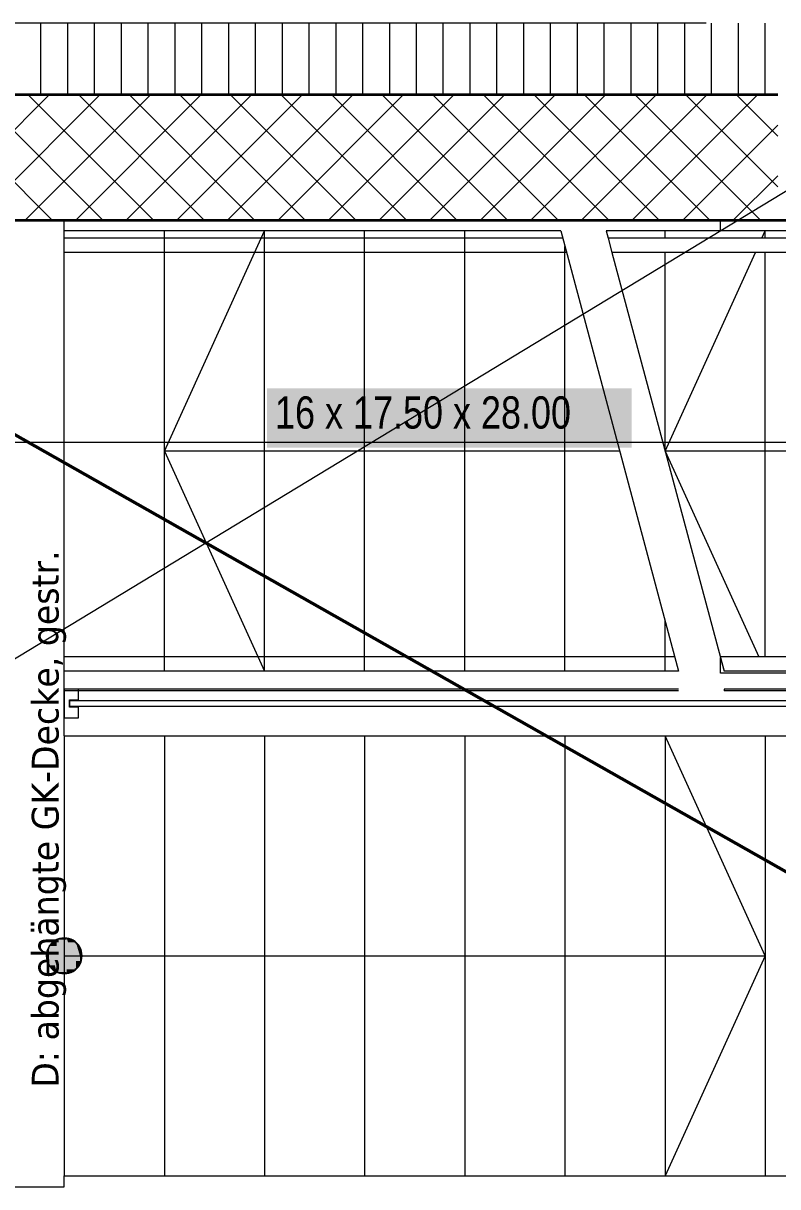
# Model space of a CAD drawing. Extents: x -1132 to 613, y -179 to 712.
# Drawn here: x -465 to -422.8, y 96.5 to 161.5 of the extents above; entities that cross this region are included whole.
import ezdxf
from ezdxf.lldxf.tags import DXFTag

# ---------------------------------------------------------------- set-up
doc = ezdxf.new("R2010")
doc.units = 0
doc.layers.get('0').update_dxf_attribs({"lineweight": 13})
for name, color, linetype, lineweight in [('A-AREA-____-IDEN', 7, 'Continuous', 5), ('A-DETL-GENF-HDLN', 7, '_Verdeckte Linien_', 9), ('A-FLOR-____-OTLN', 7, 'Continuous', 9), ('A-FLOR-HRAL-MBND', 7, '_Verdeckte Linien_', 9), ('A-FLOR-HRAL-MCUT', 7, 'Continuous', 9), ('A-FLOR-HRAL-OTLN', 7, 'Continuous', 9), ('A-WALL-____-MCUT', 7, 'Continuous', 35), ('A-WALL-____-PATT', 7, 'Continuous', 35), ('S-GRID-____-OTLN', 7, 'Continuous', 5), ('S-STRS-____-IDEN', 7, 'Continuous', 9), ('S-STRS-____-MBND', 7, '_Strichpunkt - Fein', 9), ('S-STRS-____-OTLN', 7, 'Continuous', 9)]:
    doc.layers.add(name, color=color, linetype=linetype, lineweight=lineweight)
doc.layers.add('X_Geometrie', color=3, linetype='Continuous', lineweight=50, true_color=0x00ff00)
doc.styles.get("Standard").update_dxf_attribs({"font": 'arial.ttf'})
tags = doc.linetypes.add('_Rasterlinie_', pattern=[0.375, 0.2, -0.05, 0.075, -0.05]).pattern_tags.tags
tags[10:11] = [DXFTag(74, 4), DXFTag(75, 0), DXFTag(340, '0'), DXFTag(46, 1.0), DXFTag(50, 0.0), DXFTag(44, 0.0), DXFTag(45, 0.0)]
tags[8:9] = [DXFTag(74, 4), DXFTag(75, 0), DXFTag(340, '0'), DXFTag(46, 1.0), DXFTag(50, 0.0), DXFTag(44, 0.0), DXFTag(45, 0.0)]
tags[6:7] = [DXFTag(74, 4), DXFTag(75, 0), DXFTag(340, '0'), DXFTag(46, 1.0), DXFTag(50, 0.0), DXFTag(44, 0.0), DXFTag(45, 0.0)]
tags[4:5] = [DXFTag(74, 4), DXFTag(75, 0), DXFTag(340, '0'), DXFTag(46, 1.0), DXFTag(50, 0.0), DXFTag(44, 0.0), DXFTag(45, 0.0)]
tags = doc.linetypes.add('_Strichpunkt - Fein', pattern=[0.2, 0.1, -0.05, 0, -0.05]).pattern_tags.tags
tags[10:11] = [DXFTag(74, 4), DXFTag(75, 0), DXFTag(340, '0'), DXFTag(46, 1.0), DXFTag(50, 0.0), DXFTag(44, 0.0), DXFTag(45, 0.0)]
tags[8:9] = [DXFTag(74, 4), DXFTag(75, 0), DXFTag(340, '0'), DXFTag(46, 1.0), DXFTag(50, 0.0), DXFTag(44, 0.0), DXFTag(45, 0.0)]
tags[6:7] = [DXFTag(74, 4), DXFTag(75, 0), DXFTag(340, '0'), DXFTag(46, 1.0), DXFTag(50, 0.0), DXFTag(44, 0.0), DXFTag(45, 0.0)]
tags[4:5] = [DXFTag(74, 4), DXFTag(75, 0), DXFTag(340, '0'), DXFTag(46, 1.0), DXFTag(50, 0.0), DXFTag(44, 0.0), DXFTag(45, 0.0)]
tags = doc.linetypes.add('_Verdeckte Linien_', pattern=[0.15, 0.1, -0.05]).pattern_tags.tags
tags[6:7] = [DXFTag(74, 4), DXFTag(75, 0), DXFTag(340, '0'), DXFTag(46, 1.0), DXFTag(50, 0.0), DXFTag(44, 0.0), DXFTag(45, 0.0)]
tags[4:5] = [DXFTag(74, 4), DXFTag(75, 0), DXFTag(340, '0'), DXFTag(46, 1.0), DXFTag(50, 0.0), DXFTag(44, 0.0), DXFTag(45, 0.0)]

# ---------------------------------------------------------------- blocks, each defined once
blk = doc.blocks.new('Referenz-A0UNPDE96I', base_point=(-1115.886, -117.372))
at = {"layer": 'A-DETL-GENF-HDLN', "color": 0, "linetype": '_Verdeckte Linien_', "ltscale": 0.13}
blk.add_line((-365.615, 186.478), (-735.315, -37.522), dxfattribs=at)
at = {"layer": 'A-FLOR-____-OTLN', "color": 0, "linetype": 'Continuous', "ltscale": 0.13}
for p, q in [((-426.015, 149.878), (-426.015, 150.478)), ((-426.015, 125.178), (-426.015, 126.009)), ((-420.065, 125.178), (-426.015, 125.178))]:
    blk.add_line(p, q, dxfattribs=at)
at = {"layer": 'A-FLOR-HRAL-MBND', "color": 0, "linetype": '_Verdeckte Linien_', "ltscale": 0.13}
for p, q in [((-462.715, 148.678), (-462.715, 149.478)), ((-434.843, 149.478), (-462.715, 149.478)), ((-434.629, 148.678), (-462.715, 148.678)), ((-462.715, 125.278), (-462.715, 126.078)), ((-428.573, 126.078), (-462.715, 126.078)), ((-428.359, 125.278), (-462.715, 125.278)), ((-462.715, 124.178), (-462.715, 124.278)), ((-428.359, 124.278), (-462.715, 124.278)), ((-428.359, 124.178), (-462.715, 124.178))]:
    blk.add_line(p, q, dxfattribs=at)
at = {"layer": 'A-FLOR-HRAL-MCUT', "color": 0, "linetype": 'Continuous', "ltscale": 0.13}
for p, q in [((-461.915, 124.279), (-462.715, 124.279)), ((-462.715, 124.279), (-462.715, 122.678)), ((-461.915, 123.678), (-461.915, 124.279)), ((-462.415, 123.278), (-462.415, 123.678)), ((-462.415, 123.678), (-461.915, 123.678)), ((-418.215, 123.628), (-462.415, 123.628)), ((-462.415, 123.628), (-462.415, 123.328)), ((-462.415, 123.328), (-418.215, 123.328)), ((-461.915, 123.278), (-462.415, 123.278)), ((-461.915, 122.678), (-461.915, 123.278)), ((-462.715, 122.678), (-461.915, 122.678))]:
    blk.add_line(p, q, dxfattribs=at)
at = {"layer": 'A-FLOR-HRAL-OTLN', "color": 0, "linetype": 'Continuous', "ltscale": 0.13}
for p, q in [((-432.303, 149.478), (-432.089, 148.678)), ((-417.915, 149.478), (-432.303, 149.478)), ((-417.915, 148.678), (-432.089, 148.678)), ((-426.033, 126.078), (-425.819, 125.278)), ((-426.033, 126.078), (-425.819, 125.278)), ((-417.915, 126.078), (-426.033, 126.078)), ((-417.915, 125.278), (-425.819, 125.278)), ((-425.819, 124.278), (-425.819, 124.178)), ((-417.915, 124.278), (-425.819, 124.278)), ((-417.915, 124.178), (-425.819, 124.178))]:
    blk.add_line(p, q, dxfattribs=at)
at = {"layer": 'A-WALL-____-MCUT', "color": 0, "linetype": 'Continuous', "lineweight": 9, "ltscale": 0.13}
blk.add_line((-426.815, 161.478), (-500.215, 161.478), dxfattribs=at)
at = {"layer": 'A-WALL-____-MCUT', "color": 0, "linetype": 'Continuous', "ltscale": 0.35}
for p, q in [((-422.815, 157.478), (-496.215, 157.478)), ((-487.615, 150.478), (-420.415, 150.478))]:
    blk.add_line(p, q, dxfattribs=at)
at = {"layer": 'A-WALL-____-PATT', "color": 0, "linetype": 'Continuous', "lineweight": 9, "ltscale": 0.13}
for p, q in [((-464.015, 157.478), (-464.015, 161.478)), ((-462.515, 157.478), (-462.515, 161.478)), ((-461.015, 157.478), (-461.015, 161.478)), ((-459.515, 157.478), (-459.515, 161.478)), ((-458.015, 157.478), (-458.015, 161.478)), ((-456.515, 157.478), (-456.515, 161.478)), ((-455.015, 157.478), (-455.015, 161.478)), ((-453.515, 157.478), (-453.515, 161.478)), ((-452.015, 157.478), (-452.015, 161.478)), ((-450.515, 157.478), (-450.515, 161.478)), ((-449.015, 157.478), (-449.015, 161.478)), ((-447.515, 157.478), (-447.515, 161.478)), ((-446.015, 157.478), (-446.015, 161.478)), ((-444.515, 157.478), (-444.515, 161.478)), ((-443.015, 157.478), (-443.015, 161.478)), ((-441.515, 157.478), (-441.515, 161.478)), ((-440.015, 157.478), (-440.015, 161.478)), ((-438.515, 157.478), (-438.515, 161.478)), ((-437.015, 157.478), (-437.015, 161.478)), ((-435.515, 157.478), (-435.515, 161.478)), ((-434.015, 157.478), (-434.015, 161.478)), ((-432.515, 157.478), (-432.515, 161.478)), ((-431.015, 157.478), (-431.015, 161.478)), ((-429.515, 157.478), (-429.515, 161.478)), ((-428.015, 157.478), (-428.015, 161.478)), ((-426.515, 157.478), (-426.515, 161.478)), ((-425.015, 157.478), (-425.015, 161.478)), ((-423.515, 157.478), (-423.515, 161.478)), ((-470.554, 150.478), (-463.554, 157.478)), ((-463.382, 150.478), (-470.382, 157.478)), ((-467.726, 150.478), (-460.726, 157.478)), ((-460.553, 150.478), (-467.553, 157.478)), ((-464.897, 150.478), (-457.897, 157.478)), ((-457.725, 150.478), (-464.725, 157.478)), ((-462.069, 150.478), (-455.069, 157.478)), ((-454.897, 150.478), (-461.897, 157.478)), ((-459.241, 150.478), (-452.241, 157.478)), ((-452.068, 150.478), (-459.068, 157.478)), ((-456.412, 150.478), (-449.412, 157.478)), ((-449.24, 150.478), (-456.24, 157.478)), ((-453.584, 150.478), (-446.584, 157.478)), ((-446.411, 150.478), (-453.411, 157.478)), ((-450.755, 150.478), (-443.755, 157.478)), ((-443.583, 150.478), (-450.583, 157.478)), ((-447.927, 150.478), (-440.927, 157.478)), ((-440.754, 150.478), (-447.754, 157.478)), ((-445.098, 150.478), (-438.098, 157.478)), ((-437.926, 150.478), (-444.926, 157.478)), ((-442.27, 150.478), (-435.27, 157.478)), ((-435.098, 150.478), (-442.098, 157.478)), ((-439.442, 150.478), (-432.442, 157.478)), ((-432.269, 150.478), (-439.269, 157.478)), ((-436.613, 150.478), (-429.613, 157.478)), ((-429.441, 150.478), (-436.441, 157.478)), ((-433.785, 150.478), (-426.785, 157.478)), ((-426.612, 150.478), (-433.612, 157.478)), ((-430.956, 150.478), (-423.956, 157.478)), ((-423.784, 150.478), (-430.784, 157.478)), ((-422.815, 152.337), (-427.956, 157.478)), ((-422.815, 155.166), (-425.127, 157.478)), ((-428.128, 150.478), (-422.815, 155.791)), ((-425.299, 150.478), (-422.815, 152.963))]:
    blk.add_line(p, q, dxfattribs=at)
at = {"layer": 'S-GRID-____-OTLN', "color": 0, "linetype": '_Rasterlinie_', "ltscale": 0.13}
blk.add_line((-1107.612, 138.078), (103.376, 138.078), dxfattribs=at)
at = {"layer": 'S-STRS-____-IDEN', "color": 7, "linetype": 'Continuous', "lineweight": 5, "ltscale": 0.13, "true_color": 0xffffff}
for points in [[(-430.98, 137.773), (-451.377, 137.773), (-430.98, 141.084)], [(-451.377, 137.773), (-430.98, 141.084), (-451.377, 141.084)], [(-430.98, 141.084), (-451.377, 141.084), (-451.377, 141.084)], [(-430.98, 137.773), (-430.98, 137.773), (-451.377, 137.773)]]:
    blk.add_solid(points, dxfattribs=at)
at = {"layer": 'S-STRS-____-MBND', "color": 0, "linetype": '_Strichpunkt - Fein', "ltscale": 0.13}
for p, q in [((-462.715, 150.478), (-487.615, 150.478)), ((-462.715, 149.878), (-462.715, 150.478)), ((-462.715, 125.278), (-462.715, 149.878)), ((-434.95, 149.878), (-462.715, 149.878)), ((-457.115, 125.278), (-457.115, 149.878)), ((-457.115, 125.278), (-457.115, 149.878)), ((-451.515, 125.278), (-451.515, 149.878)), ((-451.515, 125.278), (-451.515, 149.878)), ((-445.915, 125.278), (-445.915, 149.878)), ((-445.915, 125.278), (-445.915, 149.878)), ((-440.315, 125.278), (-440.315, 149.878)), ((-440.315, 125.278), (-440.315, 149.878)), ((-434.95, 149.878), (-428.359, 125.278)), ((-434.715, 125.278), (-434.715, 148.998)), ((-434.715, 125.278), (-434.715, 148.998)), ((-429.115, 125.278), (-429.115, 128.099)), ((-429.115, 125.278), (-429.115, 128.099)), ((-462.715, 121.678), (-462.715, 125.278)), ((-428.359, 125.278), (-462.715, 125.278)), ((-462.715, 121.678), (-462.715, 97.078)), ((-462.715, 121.678), (-417.915, 121.678)), ((-462.715, 121.678), (-462.715, 97.078)), ((-457.115, 121.678), (-457.115, 97.078)), ((-457.115, 121.678), (-457.115, 97.078)), ((-451.515, 121.678), (-451.515, 97.078)), ((-451.515, 121.678), (-451.515, 97.078)), ((-445.915, 121.678), (-445.915, 97.078)), ((-445.915, 121.678), (-445.915, 97.078)), ((-440.315, 121.678), (-440.315, 97.078)), ((-440.315, 121.678), (-440.315, 97.078)), ((-434.715, 121.678), (-434.715, 97.078)), ((-434.715, 121.678), (-434.715, 97.078)), ((-429.115, 121.678), (-429.115, 97.078)), ((-429.115, 121.678), (-429.115, 97.078)), ((-423.515, 121.678), (-423.515, 97.078)), ((-423.515, 121.678), (-423.515, 97.078)), ((-462.715, 96.478), (-462.715, 97.078)), ((-462.715, 97.078), (-417.915, 97.078)), ((-487.615, 96.478), (-462.715, 96.478))]:
    blk.add_line(p, q, dxfattribs=at)
at = {"layer": 'S-STRS-____-MBND', "color": 0, "linetype": '_Verdeckte Linien_', "ltscale": 0.13}
for p, q in [((-457.115, 137.578), (-451.515, 149.878)), ((-431.655, 137.578), (-457.115, 137.578)), ((-457.115, 137.578), (-451.515, 125.278)), ((-423.515, 109.378), (-429.115, 121.678)), ((-463.556, 109.919), (-463.715, 109.378)), ((-463.581, 109.878), (-463.639, 109.761)), ((-463.508, 109.987), (-463.581, 109.878)), ((-463.13, 110.288), (-463.556, 109.919)), ((-463.422, 110.085), (-463.508, 109.987)), ((-463.323, 110.172), (-463.422, 110.085)), ((-463.215, 110.244), (-463.323, 110.172)), ((-463.097, 110.302), (-463.215, 110.244)), ((-462.572, 110.368), (-463.13, 110.288)), ((-462.973, 110.344), (-463.097, 110.302)), ((-462.845, 110.37), (-462.973, 110.344)), ((-462.715, 110.378), (-462.845, 110.37)), ((-462.584, 110.37), (-462.715, 110.378)), ((-462.456, 110.344), (-462.584, 110.37)), ((-462.06, 110.134), (-462.572, 110.368)), ((-462.332, 110.302), (-462.456, 110.344)), ((-462.215, 110.244), (-462.332, 110.302)), ((-462.106, 110.172), (-462.215, 110.244)), ((-462.008, 110.085), (-462.106, 110.172)), ((-461.755, 109.66), (-462.06, 110.134)), ((-461.921, 109.987), (-462.008, 110.085)), ((-461.849, 109.878), (-461.921, 109.987)), ((-461.791, 109.761), (-461.849, 109.878)), ((-463.706, 109.509), (-463.715, 109.378)), ((-463.715, 109.378), (-463.556, 108.838)), ((-463.715, 109.378), (-463.706, 109.248)), ((-463.681, 109.637), (-463.706, 109.509)), ((-463.706, 109.248), (-463.681, 109.119)), ((-463.639, 109.761), (-463.681, 109.637)), ((-462.715, 109.378), (-423.515, 109.378)), ((-461.749, 109.637), (-461.791, 109.761)), ((-461.755, 109.097), (-461.755, 109.66)), ((-461.723, 109.509), (-461.749, 109.637)), ((-461.749, 109.119), (-461.723, 109.248)), ((-461.715, 109.378), (-461.723, 109.509)), ((-461.723, 109.248), (-461.715, 109.378)), ((-423.515, 109.378), (-429.115, 97.078)), ((-463.681, 109.119), (-463.639, 108.996)), ((-463.639, 108.996), (-463.581, 108.878)), ((-463.581, 108.878), (-463.508, 108.769)), ((-463.556, 108.838), (-463.13, 108.469)), ((-463.508, 108.769), (-463.422, 108.671)), ((-463.422, 108.671), (-463.323, 108.585)), ((-463.323, 108.585), (-463.215, 108.512)), ((-462.572, 108.388), (-462.06, 108.622)), ((-462.215, 108.512), (-462.106, 108.585)), ((-462.106, 108.585), (-462.008, 108.671)), ((-462.06, 108.622), (-461.755, 109.097)), ((-462.008, 108.671), (-461.921, 108.769)), ((-461.921, 108.769), (-461.849, 108.878)), ((-461.849, 108.878), (-461.791, 108.996)), ((-461.791, 108.996), (-461.749, 109.119)), ((-463.215, 108.512), (-463.097, 108.454)), ((-463.13, 108.469), (-462.572, 108.388)), ((-463.097, 108.454), (-462.973, 108.412)), ((-462.973, 108.412), (-462.845, 108.387)), ((-462.845, 108.387), (-462.715, 108.378)), ((-462.715, 108.378), (-462.584, 108.387)), ((-462.584, 108.387), (-462.456, 108.412)), ((-462.456, 108.412), (-462.332, 108.454)), ((-462.332, 108.454), (-462.215, 108.512))]:
    blk.add_line(p, q, dxfattribs=at)
at = {"layer": 'S-STRS-____-MBND', "color": 0, "linetype": 'Continuous', "ltscale": 0.13}
for p, q in [((-432.41, 149.878), (-432.303, 149.478)), ((-432.089, 148.678), (-425.819, 125.278))]:
    blk.add_line(p, q, dxfattribs=at)
at = {"layer": 'S-STRS-____-MBND', "color": 0, "linetype": '_Verdeckte Linien_', "ltscale": 0.13}
for points in [[(-463.556, 109.378), (-463.715, 109.378), (-463.556, 109.919)], [(-463.524, 109.832), (-463.606, 109.832), (-463.524, 109.966)], [(-463.13, 109.919), (-463.556, 109.919), (-463.13, 110.288)], [(-463.238, 108.838), (-463.556, 108.838), (-463.556, 109.919)], [(-463.13, 108.469), (-463.13, 109.919), (-463.556, 109.919)], [(-463.422, 109.966), (-463.524, 109.966), (-463.422, 110.085)], [(-463.431, 108.79), (-463.524, 108.79), (-463.524, 109.966)], [(-463.422, 108.671), (-463.422, 109.966), (-463.524, 109.966)], [(-463.302, 110.085), (-463.422, 110.085), (-463.302, 110.187)], [(-463.31, 108.671), (-463.422, 108.671), (-463.422, 110.085)], [(-463.302, 108.569), (-463.302, 110.085), (-463.422, 110.085)], [(-463.169, 110.187), (-463.302, 110.187), (-463.169, 110.269)], [(-463.175, 108.569), (-463.302, 108.569), (-463.302, 110.187)], [(-463.169, 108.487), (-463.169, 110.187), (-463.302, 110.187)], [(-463.024, 110.269), (-463.169, 110.269), (-463.024, 110.329)], [(-463.028, 108.487), (-463.169, 108.487), (-463.169, 110.269)], [(-463.024, 108.427), (-463.024, 110.269), (-463.169, 110.269)], [(-462.572, 110.288), (-463.13, 110.288), (-462.572, 110.368)], [(-462.596, 108.469), (-463.13, 108.469), (-463.13, 110.288)], [(-462.572, 108.388), (-462.572, 110.288), (-463.13, 110.288)], [(-462.871, 110.329), (-463.024, 110.329), (-462.871, 110.366)], [(-462.874, 108.427), (-463.024, 108.427), (-463.024, 110.329)], [(-462.871, 108.391), (-462.871, 110.329), (-463.024, 110.329)], [(-462.715, 110.366), (-462.871, 110.366), (-462.715, 110.378)], [(-462.716, 108.391), (-462.871, 108.391), (-462.871, 110.366)], [(-462.715, 108.378), (-462.715, 110.366), (-462.871, 110.366)], [(-462.558, 108.391), (-462.715, 108.391), (-462.715, 110.378)], [(-462.558, 110.366), (-462.714, 110.366), (-462.715, 110.378)], [(-462.558, 108.391), (-462.558, 110.366), (-462.714, 110.366)], [(-462.06, 108.622), (-462.572, 108.622), (-462.572, 110.368)], [(-462.06, 110.134), (-462.504, 110.134), (-462.572, 110.368)], [(-462.406, 108.427), (-462.558, 108.427), (-462.558, 110.366)], [(-462.406, 110.329), (-462.555, 110.329), (-462.558, 110.366)], [(-462.406, 108.427), (-462.406, 110.329), (-462.555, 110.329)], [(-462.06, 108.622), (-462.06, 110.134), (-462.504, 110.134)], [(-462.261, 108.487), (-462.406, 108.487), (-462.406, 110.329)], [(-462.261, 110.269), (-462.401, 110.269), (-462.406, 110.329)], [(-462.261, 108.487), (-462.261, 110.269), (-462.401, 110.269)], [(-462.127, 108.569), (-462.261, 108.569), (-462.261, 110.269)], [(-462.127, 110.187), (-462.254, 110.187), (-462.261, 110.269)], [(-462.127, 108.569), (-462.127, 110.187), (-462.254, 110.187)], [(-462.008, 108.671), (-462.127, 108.671), (-462.127, 110.187)], [(-462.008, 110.085), (-462.119, 110.085), (-462.127, 110.187)], [(-462.008, 108.671), (-462.008, 110.085), (-462.119, 110.085)], [(-461.755, 109.097), (-462.06, 109.097), (-462.06, 110.134)], [(-461.755, 109.66), (-461.921, 109.66), (-462.06, 110.134)], [(-461.906, 108.79), (-462.008, 108.79), (-462.008, 110.085)], [(-461.906, 109.966), (-461.998, 109.966), (-462.008, 110.085)], [(-461.906, 108.79), (-461.906, 109.966), (-461.998, 109.966)], [(-461.824, 108.924), (-461.906, 108.924), (-461.906, 109.966)], [(-461.824, 109.832), (-461.895, 109.832), (-461.906, 109.966)], [(-463.702, 109.378), (-463.715, 109.378), (-463.702, 109.535)], [(-463.556, 108.838), (-463.556, 109.378), (-463.715, 109.378)], [(-463.702, 109.222), (-463.702, 109.378), (-463.715, 109.378)], [(-463.666, 109.535), (-463.702, 109.535), (-463.666, 109.687)], [(-463.678, 109.222), (-463.702, 109.222), (-463.702, 109.535)], [(-463.666, 109.069), (-463.666, 109.535), (-463.702, 109.535)], [(-463.666, 109.069), (-463.678, 109.222), (-463.702, 109.222)], [(-463.606, 109.687), (-463.666, 109.687), (-463.606, 109.832)], [(-463.617, 109.069), (-463.666, 109.069), (-463.666, 109.687)], [(-463.606, 108.924), (-463.606, 109.687), (-463.666, 109.687)], [(-463.534, 108.924), (-463.606, 108.924), (-463.606, 109.832)], [(-463.524, 108.79), (-463.524, 109.832), (-463.606, 109.832)], [(-461.755, 109.097), (-461.755, 109.66), (-461.921, 109.66)], [(-461.824, 108.924), (-461.824, 109.832), (-461.895, 109.832)], [(-461.764, 109.069), (-461.824, 109.069), (-461.824, 109.832)], [(-461.764, 109.687), (-461.812, 109.687), (-461.824, 109.832)], [(-461.764, 109.069), (-461.764, 109.687), (-461.812, 109.687)], [(-461.727, 109.222), (-461.764, 109.222), (-461.764, 109.687)], [(-461.727, 109.535), (-461.752, 109.535), (-461.764, 109.687)], [(-461.764, 109.069), (-461.727, 109.222), (-461.764, 109.222)], [(-461.727, 109.222), (-461.727, 109.535), (-461.752, 109.535)], [(-461.715, 109.378), (-461.727, 109.378), (-461.727, 109.535)], [(-461.727, 109.222), (-461.715, 109.378), (-461.727, 109.378)], [(-463.606, 108.924), (-463.617, 109.069), (-463.666, 109.069)], [(-463.524, 108.79), (-463.534, 108.924), (-463.606, 108.924)], [(-463.13, 108.469), (-463.238, 108.838), (-463.556, 108.838)], [(-463.422, 108.671), (-463.431, 108.79), (-463.524, 108.79)], [(-463.302, 108.569), (-463.31, 108.671), (-463.422, 108.671)], [(-463.169, 108.487), (-463.175, 108.569), (-463.302, 108.569)], [(-462.572, 108.388), (-462.06, 108.622), (-462.572, 108.622)], [(-462.261, 108.487), (-462.127, 108.569), (-462.261, 108.569)], [(-462.127, 108.569), (-462.008, 108.671), (-462.127, 108.671)], [(-462.06, 108.622), (-461.755, 109.097), (-462.06, 109.097)], [(-462.008, 108.671), (-461.906, 108.79), (-462.008, 108.79)], [(-461.906, 108.79), (-461.824, 108.924), (-461.906, 108.924)], [(-461.824, 108.924), (-461.764, 109.069), (-461.824, 109.069)], [(-463.024, 108.427), (-463.028, 108.487), (-463.169, 108.487)], [(-462.572, 108.388), (-462.596, 108.469), (-463.13, 108.469)], [(-462.871, 108.391), (-462.874, 108.427), (-463.024, 108.427)], [(-462.715, 108.378), (-462.716, 108.391), (-462.871, 108.391)], [(-462.715, 108.378), (-462.558, 108.391), (-462.715, 108.391)], [(-462.558, 108.391), (-462.406, 108.427), (-462.558, 108.427)], [(-462.406, 108.427), (-462.261, 108.487), (-462.406, 108.487)]]:
    blk.add_solid(points, dxfattribs=at)
at = {"layer": 'S-STRS-____-OTLN', "color": 0, "linetype": 'Continuous', "ltscale": 0.13}
for p, q in [((-429.115, 149.878), (-432.41, 149.878)), ((-423.515, 149.878), (-429.115, 149.878)), ((-429.115, 149.478), (-429.115, 149.878)), ((-423.697, 149.478), (-423.515, 149.878)), ((-420.065, 149.878), (-423.515, 149.878)), ((-423.515, 149.478), (-423.515, 149.878)), ((-429.115, 137.578), (-429.115, 148.678)), ((-429.115, 137.578), (-424.061, 148.678)), ((-423.515, 126.078), (-423.515, 148.678)), ((-423.515, 137.578), (-429.115, 137.578)), ((-429.115, 137.578), (-423.879, 126.078)), ((-417.915, 137.578), (-423.515, 137.578))]:
    blk.add_line(p, q, dxfattribs=at)
at = {"layer": 'S-STRS-____-OTLN', "color": 0, "linetype": '_Verdeckte Linien_', "ltscale": 0.13}
for p, q in [((-429.115, 149.478), (-429.115, 149.878)), ((-423.515, 149.478), (-423.515, 149.878)), ((-429.115, 137.578), (-429.115, 148.678)), ((-423.515, 126.078), (-423.515, 148.678))]:
    blk.add_line(p, q, dxfattribs=at)
at = {"layer": 'X_Geometrie', "color": 0, "linetype": 'Continuous', "ltscale": 0.5}
blk.add_line((-487.659, 151.065), (-395.661, 98.945), dxfattribs=at)
at = {"layer": 'A-AREA-____-IDEN', "color": 0, "linetype": 'Continuous', "ltscale": 0.13, "insert": (-464.527, 102.013), "char_height": 1.5, "attachment_point": 1, "rotation": 90}
blk.add_mtext('{\\W0.9;\\fVerdana;D: abgehängte GK-Decke, gestr.}', dxfattribs=at)
at = {"layer": 'S-STRS-____-IDEN', "color": 0, "linetype": 'Continuous', "lineweight": 5, "ltscale": 0.13, "insert": (-450.927, 140.634), "char_height": 1.8, "attachment_point": 1}
blk.add_mtext('{\\W0.8;\\fArial;16 x 17.50 x 28.00}', dxfattribs=at)

msp = doc.modelspace()

# ---------------------------------------------------------------- block references
at = {"color": 9, "lineweight": 25, "ltscale": 0.25, "true_color": 0xc0c0c0}
msp.add_blockref('Referenz-A0UNPDE96I', (-1115.886, -117.372), dxfattribs=at)

doc.saveas('drawing.dxf')
